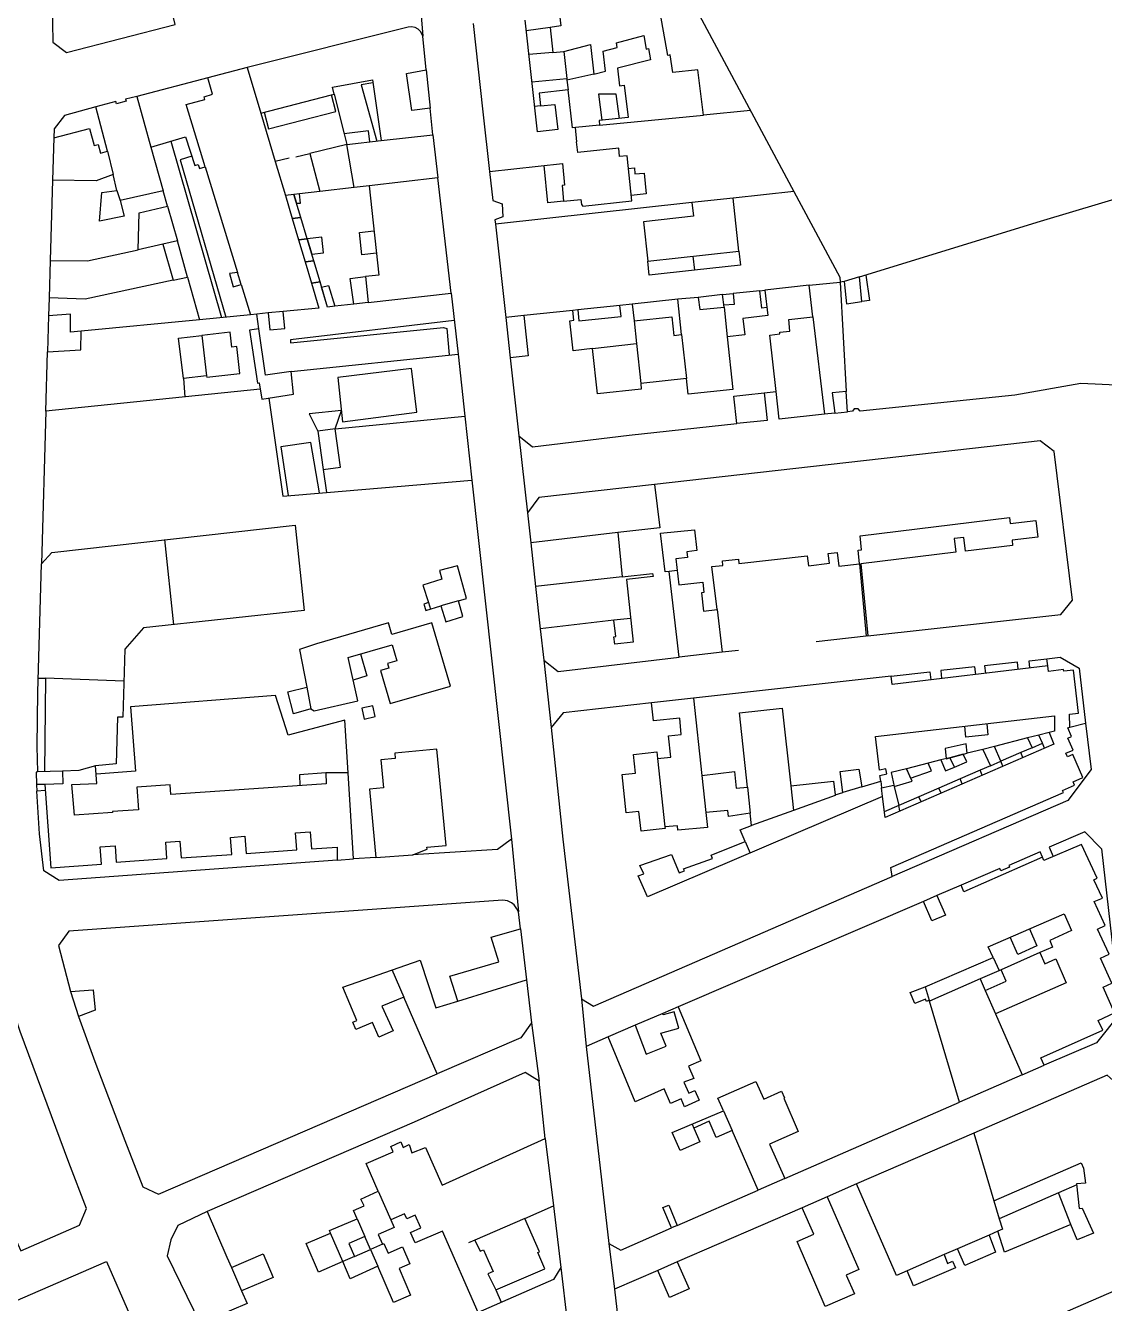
# Model space of a CAD drawing. Header units: millimetres. Extents: x 487814 to 495125, y 4392873 to 4398925.
# Drawn here: x 492386.5 to 492635.2, y 4397605 to 4397899.7 of the extents above; entities that cross this region are included whole.
import ezdxf

# ---------------------------------------------------------------- set-up
doc = ezdxf.new("R2010")
doc.units = ezdxf.units.MM
doc.layers.add('Cartografia_Base', color=8, linetype='Continuous')

msp = doc.modelspace()

# ---------------------------------------------------------------- linework, layer by layer
at = {"layer": 'Cartografia_Base'}
for p, q in [((492507.37, 4397899.27, 126.09), (492501.89, 4397898.51, 126.87)), ((492508.01, 4397893.48, 125.48), (492502.49, 4397892.99, 125.48)), ((492510.54, 4397893.71, 125.47), (492511.25, 4397887.47, 125.64)), ((492437.58, 4397890.04, 128.37), (492428.5, 4397887.68, 128.37)), ((492478.84, 4397889.5, 126.06), (492479.76, 4397880.63, 126.03)), ((492517.48, 4397888.47, 125.65), (492511.28, 4397887.13, 125.67)), ((492503.16, 4397886.72, 126.08), (492511.25, 4397887.47, 125.64)), ((492511.25, 4397887.47, 125.64), (492511.28, 4397887.13, 125.67)), ((492511.28, 4397887.13, 125.67), (492511.56, 4397884.86, 125.65)), ((492457.62, 4397883.9, 127.64), (492459.92, 4397874.74, 127.64)), ((492440.72, 4397879.5, 127.52), (492444.03, 4397868.38, 127.52)), ((492505.18, 4397881.15, 127.15), (492503.81, 4397881.01, 127.16)), ((492553.62, 4397880.09, 123.24), (492542.74, 4397879.04, 123.24)), ((492518.81, 4397876.71, 125.63), (492513.22, 4397876.17, 125.63)), ((492393, 4397873.84, 127.18), (492392.71, 4397864.06, 127.2)), ((492480.39, 4397874.52, 124.13), (492481.53, 4397864.6, 123.8)), ((492405.36, 4397870.71, 127.48), (492406.68, 4397865.32, 127.48)), ((492415.38, 4397871.66, 127.73), (492418.22, 4397861.59, 127.74)), ((492419.98, 4397873.01, 125.51), (492431.63, 4397832.37, 125.59)), ((492460.54, 4397872.28, 127.59), (492452.02, 4397870.16, 125.62)), ((492447.21, 4397869.09, 125.65), (492444.03, 4397868.38, 127.52)), ((492444.03, 4397868.38, 127.52), (492446.37, 4397860.53, 127.52)), ((492448.76, 4397869.43, 125.64), (492452.02, 4397870.16, 125.62)), ((492452.02, 4397870.16, 125.62), (492454.28, 4397861.44, 127.52)), ((492427.87, 4397867.13, 127.49), (492435.35, 4397842.73, 127.32)), ((492462.19, 4397862.34, 127.52), (492454.28, 4397861.44, 127.52)), ((492407.53, 4397861.7, 128.22), (492408.27, 4397859.37, 128.12)), ((492454.28, 4397861.44, 127.52), (492449.62, 4397860.91, 127.52)), ((492540.07, 4397858.88, 122.49), (492494.79, 4397853.92, 125.08)), ((492419.22, 4397858.02, 127.37), (492421.47, 4397850.05, 127.37)), ((492494.79, 4397853.92, 125.08), (492497.18, 4397832.37, 123.84)), ((492418.14, 4397849.31, 126.18), (492412.41, 4397848.01, 126.18)), ((492392.17, 4397845.55, 126.81), (492391.91, 4397836.91, 125.14)), ((492540.32, 4397846.5, 124.62), (492540.69, 4397843.27, 124.62)), ((492423.82, 4397841.72, 127.48), (492426.58, 4397831.88, 126.52)), ((492436.18, 4397840.03, 127.3), (492438.33, 4397833.02, 126.64)), ((492555.76, 4397838.55, 122.46), (492549.61, 4397837.94, 122.68)), ((492567.08, 4397839.8, 120.4), (492574.23, 4397840.56, 120.4)), ((492575.17, 4397840.69, 120.87), (492574.23, 4397840.56, 120.4)), ((492574.23, 4397840.56, 120.4), (492575.67, 4397815.3, 120.13)), ((492391.91, 4397836.91, 125.14), (492391.79, 4397832.8, 126.81)), ((492462.13, 4397835.46, 125.63), (492457.73, 4397834.98, 125.63)), ((492484.6, 4397837.97, 124.11), (492486.16, 4397823.96, 124.17)), ((492526.34, 4397835.47, 123.23), (492523.5, 4397835.17, 123.23)), ((492541.55, 4397837.01, 123.12), (492536.85, 4397836.59, 123.12)), ((492438.33, 4397833.02, 126.64), (492426.58, 4397831.88, 126.52)), ((492439.77, 4397833.17, 126.67), (492438.33, 4397833.02, 126.64)), ((492442.42, 4397833.43, 126.69), (492439.77, 4397833.17, 126.67)), ((492440.27, 4397829.76, 126.73), (492439.77, 4397833.17, 126.67)), ((492454.1, 4397834.57, 126.2), (492445.86, 4397833.76, 126.21)), ((492513.77, 4397834.13, 123.23), (492512.62, 4397834.01, 123.22)), ((492547.48, 4397834.75, 122.41), (492548.21, 4397827.9, 121.16)), ((492567.95, 4397832.53, 122.13), (492570.63, 4397810.08, 122.26)), ((492426.58, 4397831.88, 126.52), (492399.31, 4397829.21, 126.23)), ((492526.75, 4397831.62, 122.44), (492527.3, 4397826.35, 122.43)), ((492537.72, 4397828.45, 121.84), (492538.81, 4397818.31, 121.84)), ((492447.67, 4397819.9, 122.84), (492486.16, 4397823.96, 124.17)), ((492486.16, 4397823.96, 124.17), (492487.74, 4397809.61, 123.89)), ((492517.16, 4397825.21, 123.26), (492527.3, 4397826.35, 122.43)), ((492527.3, 4397826.35, 122.43), (492528.27, 4397817.14, 122.42)), ((492422.85, 4397818.31, 124.57), (492423.17, 4397814.06, 124.57)), ((492391.14, 4397810.75, 123.52), (492390.18, 4397775.61, 121.12)), ((492457.86, 4397806.75, 125.43), (492487.74, 4397809.61, 123.89)), ((492487.74, 4397809.61, 123.89), (492489.38, 4397794.9, 123.87)), ((492573.04, 4397810.34, 122.25), (492570.63, 4397810.08, 122.26)), ((492500.22, 4397805.1, 121.21), (492502.21, 4397787.35, 122)), ((492455.05, 4397797.34, 124.04), (492455.82, 4397792.06, 124.05)), ((492455.82, 4397792.06, 124.05), (492489.38, 4397794.9, 123.87)), ((492522.97, 4397782.78, 121.91), (492502.96, 4397780.44, 122.79)), ((492418.46, 4397781.17, 118.83), (492420.61, 4397761.5, 121.42)), ((492502.96, 4397780.44, 122.79), (492504.05, 4397770.33, 122.6)), ((492536.66, 4397774.03, 123.68), (492534.85, 4397773.82, 123.67)), ((492578.75, 4397775.59, 121.34), (492580.22, 4397758.94, 121.86)), ((492524, 4397772.6, 122.17), (492504.05, 4397770.33, 122.6)), ((492504.05, 4397770.33, 122.6), (492505.12, 4397760.63, 122.61)), ((492479.35, 4397766.65, 124.78), (492479.83, 4397765.16, 124.8)), ((492486.27, 4397767.04, 124.5), (492482.19, 4397765.91, 125.06)), ((492525.95, 4397763, 123.72), (492522.09, 4397762.56, 123.72)), ((492580.22, 4397758.94, 121.86), (492568.7, 4397757.63, 121.84)), ((492580.66, 4397758.99, 121.87), (492580.22, 4397758.94, 121.86)), ((492505.91, 4397753.36, 119.98), (492507.6, 4397737.83, 119.25)), ((492550.82, 4397755.61, 119.21), (492547.05, 4397755.18, 119.22)), ((492622.12, 4397752.09, 121.32), (492621.93, 4397753.69, 121.32)), ((492389.37, 4397749.22, 120.69), (492391.08, 4397749.19, 120.49)), ((492391.08, 4397749.19, 120.49), (492390.8, 4397727.65, 120.51)), ((492409.09, 4397748.56, 118.91), (492391.08, 4397749.19, 120.49)), ((492540.43, 4397744.6, 121.54), (492530.78, 4397743.53, 121.54)), ((492627.2, 4397737.9, 121.57), (492630.85, 4397738.82, 121.56)), ((492617.47, 4397735.43, 121.78), (492609.85, 4397733.49, 121.78)), ((492622.46, 4397736.7, 121.91), (492620.03, 4397736.08, 121.97)), ((492607.12, 4397732.8, 122.11), (492603.5, 4397731.89, 122.11)), ((492618.53, 4397733.18, 122.5), (492615.9, 4397732.05, 122.5)), ((492621.4, 4397733.08, 122.5), (492620.89, 4397734.21, 122.5)), ((492532.16, 4397730.7, 120.36), (492533.85, 4397714.93, 120.32)), ((492597.5, 4397730.36, 122.11), (492594.55, 4397729.61, 122.09)), ((492615.9, 4397732.05, 122.5), (492611.3, 4397730.06, 122.5)), ((492611.78, 4397728.91, 122.5), (492611.3, 4397730.06, 122.5)), ((492616.39, 4397730.91, 122.5), (492615.9, 4397732.05, 122.5)), ((492542.37, 4397726.81, 119.9), (492543.31, 4397718.21, 119.92)), ((492606.51, 4397727.98, 122.5), (492601.89, 4397725.98, 122.5)), ((492608.95, 4397729.04, 122.5), (492606.51, 4397727.98, 122.5)), ((492607, 4397726.83, 122.5), (492606.51, 4397727.98, 122.5)), ((492390.9, 4397724.73, 122.13), (492389.02, 4397724.67, 122.13)), ((492389.02, 4397724.67, 122.13), (492389.07, 4397723.19, 122.17)), ((492390.99, 4397723.35, 122.22), (492389.07, 4397723.19, 122.17)), ((492552.89, 4397724.1, 120.6), (492553.53, 4397718.09, 120.6)), ((492562.9, 4397724.36, 120.73), (492563.52, 4397718.71, 121.18)), ((492579.26, 4397724.16, 122.21), (492574.88, 4397722.86, 122.21)), ((492583.6, 4397725.45, 123.91), (492583.78, 4397723.91, 123.97)), ((492586.72, 4397724.26, 122.68), (492587.75, 4397719.85, 123.54)), ((492597.03, 4397723.87, 122.5), (492592.41, 4397721.87, 122.5)), ((492601.89, 4397725.98, 122.5), (492597.03, 4397723.87, 122.5)), ((492597.53, 4397722.73, 122.5), (492597.03, 4397723.87, 122.5)), ((492602.42, 4397724.85, 122.5), (492601.89, 4397725.98, 122.5)), ((492592.41, 4397721.87, 122.5), (492587.75, 4397719.85, 123.54)), ((492592.92, 4397720.72, 122.5), (492592.41, 4397721.87, 122.5)), ((492563.52, 4397718.71, 121.18), (492553.84, 4397715.22, 121)), ((492587.75, 4397719.85, 123.54), (492584.44, 4397718.42, 123.54)), ((492588.03, 4397718.6, 123.54), (492587.75, 4397719.85, 123.54)), ((492498.51, 4397712.1, 120.97), (492500.09, 4397695.35, 117.45)), ((492552.39, 4397711.54, 121.11), (492553.55, 4397708.89, 121.13)), ((492467.23, 4397707.9, 121.66), (492462.09, 4397707.57, 122.31)), ((492596.56, 4397699.08, 118.39), (492593.48, 4397697.75, 118.46)), ((492500.53, 4397691.44, 119.77), (492501.94, 4397679.66, 118.31)), ((492620.29, 4397685.93, 121.84), (492611.35, 4397681.99, 121.84)), ((492609.53, 4397684.81, 121.86), (492610.91, 4397681.8, 121.86)), ((492470.92, 4397682.02, 118.38), (492473.69, 4397675.67, 118.38)), ((492486.11, 4397674.74, 118.31), (492501.94, 4397679.66, 118.31)), ((492606.52, 4397679.86, 120.74), (492594.88, 4397674.73, 120.72)), ((492396.79, 4397676.97, 123.91), (492398.64, 4397671.23, 123.91)), ((492593.88, 4397678.07, 120.22), (492594.81, 4397674.97, 120.27)), ((492607.69, 4397677.2, 121.12), (492610.06, 4397671.8, 121.12)), ((492514.6, 4397675.32, 117.75), (492515.69, 4397664.33, 117.37)), ((492536.89, 4397673.43, 119.37), (492533.37, 4397671.92, 119.37)), ((492503.13, 4397669.78, 119.18), (492504.9, 4397656.32, 117.01)), ((492527.02, 4397669.19, 119.54), (492520.75, 4397666.5, 119.54)), ((492633.32, 4397665.16, 118.65), (492621.27, 4397659.95, 118.65)), ((492616.2, 4397657.73, 120.14), (492601.77, 4397651.43, 120.14)), ((492547.35, 4397649.43, 119.93), (492549.39, 4397644.91, 119.84)), ((492540.11, 4397646.37, 120.76), (492540.52, 4397645.44, 120.76)), ((492605.05, 4397644.32, 118.51), (492578.04, 4397632.6, 117.99)), ((492506.28, 4397643.09, 119.49), (492508.16, 4397627.55, 118.56)), ((492561.53, 4397633.86, 117.81), (492555.36, 4397631.17, 117.89)), ((492628.8, 4397632.37, 118.54), (492624.57, 4397630.52, 118.57)), ((492467.76, 4397630.96, 117.65), (492470.65, 4397624.31, 117.37)), ((492571.25, 4397629.65, 118.85), (492565.49, 4397627.13, 118.88)), ((492624.57, 4397630.52, 118.57), (492610.93, 4397624.59, 120.45)), ((492627.47, 4397623.28, 120.3), (492624.57, 4397630.52, 118.57)), ((492501.56, 4397624.67, 118.46), (492508.16, 4397627.55, 118.56)), ((492609.72, 4397628.67, 120.45), (492610.93, 4397624.59, 120.45)), ((492462.93, 4397624.57, 117.96), (492464.68, 4397620.52, 117.96)), ((492536.69, 4397623.01, 123.68), (492535.39, 4397622.45, 123.69)), ((492608.58, 4397620.8, 119.23), (492601.33, 4397617.65, 119.24)), ((492490.04, 4397619.65, 118.44), (492488.55, 4397619, 118.44)), ((492520.92, 4397618.88, 116.16), (492522.23, 4397608.33, 116.01)), ((492536.71, 4397614.62, 117.93), (492532.24, 4397612.68, 118.51)), ((492598.23, 4397616.3, 119.3), (492589.68, 4397612.59, 119.08)), ((492433.93, 4397613.31, 117.46), (492436.25, 4397607.95, 117.31)), ((492509.88, 4397613.37, 117.73), (492511.36, 4397600.85, 115.91)), ((492494.85, 4397608.22, 116.21), (492496.11, 4397605.32, 116.19))]:
    msp.add_line(p, q, dxfattribs=at)
for points in [[(492435.03, 4398306.68, 132.67), (492452.3, 4398145.72, 128.28), (492456.62, 4398106.68, 127.11), (492464.26, 4398042.54, 125.2), (492466.78, 4398014.42, 124.27), (492472.06, 4397970.28, 124.09), (492478.02, 4397897.24, 124.53)], [(492392.37, 4397918.23, 126.14), (492392.72, 4397895.85, 125.9), (492395.87, 4397893.52, 125.72), (492420.98, 4397899.97, 125.19), (492417.33, 4397914.82, 125.01), (492405.24, 4397911.74, 125.5), (492405.56, 4397910.51, 125.51), (492400.07, 4397909.08, 125.74), (492398.01, 4397917.53, 125.79), (492404.44, 4397919, 125.46), (492405.57, 4397914.77, 125.45), (492407.67, 4397915.34, 125.36), (492407.16, 4397917.36, 125.35), (492416.1, 4397919.87, 124.98), (492414.99, 4397924.4, 124.96), (492409.72, 4397922.98, 125.18), (492409.41, 4397938.74, 125.27), (492394.47, 4397938.36, 125.97), (492394.89, 4397921.69, 125.96), (492392.32, 4397921.62, 126.14), (492392.37, 4397918.23, 126.14)], [(492525.41, 4397878.48, 122.82), (492518.72, 4397877.84, 122.95), (492518.81, 4397876.71, 122.96), (492542.74, 4397879.04, 122.43), (492541.48, 4397889.47, 122.47), (492535.66, 4397888.84, 122.63), (492535.04, 4397892.92, 122.67), (492534.56, 4397892.78, 122.68), (492530.77, 4397914, 123.68)], [(492530.91, 4397913.21, 124.54), (492535.48, 4397914.04, 124.52), (492563.59, 4397861.45, 123.41), (492549.57, 4397859.92, 123.7)], [(492508.89, 4397908.28, 124.14), (492509.87, 4397899.61, 123.37), (492507.37, 4397899.27, 123.56), (492508.01, 4397893.48, 123.67), (492510.54, 4397893.71, 123.48), (492516.69, 4397895.35, 123.95), (492517.48, 4397888.47, 123.27), (492520.19, 4397889.15, 123.24), (492519.65, 4397893.77, 124.27), (492522.86, 4397894.67, 124.17), (492522.73, 4397895.74, 124.42), (492528.99, 4397897.42, 124.11), (492529.57, 4397894.25, 123.35), (492530.07, 4397894.37, 123.32), (492530.51, 4397891.76, 122.79), (492522.94, 4397889.84, 123.1), (492523.4, 4397885.83, 122.81), (492524.44, 4397885.96, 122.8), (492525.41, 4397878.48, 122.82)], [(492489.65, 4397900.16, 124.14), (492491.92, 4397879.78, 123.69)], [(492491.92, 4397879.78, 123.69), (492493.45, 4397866.03, 123.3), (492510.24, 4397867.88, 123.2), (492510.73, 4397862.91, 122.97), (492510.14, 4397862.85, 123), (492510.5, 4397859.19, 122.79), (492514.5, 4397859.58, 122.49), (492514.61, 4397858.42, 122.44), (492514.95, 4397858.09, 122.42), (492526.2, 4397859.26, 121.83), (492525.13, 4397869.65, 122.7), (492523.42, 4397869.47, 122.73), (492523.22, 4397871.44, 122.83), (492513.81, 4397870.43, 123.11), (492513.45, 4397872.9, 123.12), (492513.59, 4397872.92, 123.12), (492513.22, 4397876.17, 123.08), (492512.54, 4397876.09, 123.1), (492511.56, 4397884.86, 123.33), (492504.88, 4397884.1, 123.79), (492505.18, 4397881.15, 123.68), (492508.52, 4397881.49, 123.45), (492509.18, 4397875.7, 123.24), (492504.47, 4397875.16, 123.57), (492501.63, 4397900.97, 123.84)], [(492456.99, 4397883.73, 124.94), (492457.62, 4397883.9, 124.94), (492457.23, 4397885.46, 124.98), (492466.42, 4397887.18, 125.05), (492468.48, 4397873.18, 124.39), (492480.39, 4397874.52, 124.13), (492479.76, 4397880.63, 124.3), (492475.5, 4397880.09, 124.75), (492474.26, 4397888.64, 125.06), (492478.84, 4397889.5, 125.04), (492478.02, 4397897.24, 125.12), (492477.56, 4397898.25, 125.12), (492476.98, 4397898.85, 125.12), (492476.25, 4397899.25, 125.12), (492475.43, 4397899.42, 125.12), (492474.66, 4397899.35, 125.12), (492437.58, 4397890.04, 125.12), (492440.72, 4397879.5, 125), (492456.99, 4397883.73, 124.94)], [(492426.59, 4397866.74, 125.59), (492427.87, 4397867.13, 125.62), (492423.47, 4397881.49, 125.24), (492427.81, 4397882.67, 125.26), (492427.63, 4397883.24, 125.24), (492429.57, 4397883.84, 125.24), (492428.5, 4397887.68, 125.12), (492412.09, 4397883.33, 125.25), (492415.38, 4397871.66, 125.97), (492423.36, 4397874.01, 125.4), (492425.48, 4397867.41, 125.57), (492426.29, 4397867.67, 125.59), (492426.59, 4397866.74, 125.59)], [(492466.52, 4397886.5, 127.35), (492463.83, 4397886.01, 127.35), (492467.41, 4397873.06, 127.35)], [(492412.09, 4397883.33, 127.49), (492409.53, 4397882.75, 127.5), (492409.66, 4397882.26, 127.5), (492407.4, 4397881.68, 127.53), (492407.28, 4397882.16, 127.54), (492402.63, 4397880.96, 127.57)], [(492441.48, 4397879.7, 127.52), (492442.48, 4397875.91, 127.52), (492457.98, 4397879.85, 127.52), (492456.99, 4397883.73, 124.94)], [(492523.42, 4397878.28, 125.43), (492522.6, 4397883.87, 125.43), (492518.55, 4397883.86, 125.43), (492519.31, 4397877.89, 125.43)], [(492393, 4397873.84, 126.63), (492401.22, 4397875.94, 125.89), (492402.26, 4397872.02, 126.53), (492403.22, 4397872.28, 126.44), (492403.75, 4397870.28, 126.77), (492405.36, 4397870.71, 126.62), (492402.63, 4397880.96, 125.37), (492395.48, 4397878.95, 125.62), (492393.06, 4397875.87, 126.26), (492393, 4397873.84, 126.63)], [(492465.85, 4397872.88, 127.35), (492465.49, 4397875.46, 127.35), (492459.92, 4397874.74, 127.35), (492460.54, 4397872.28, 127.35)], [(492465.68, 4397862.75, 123.72), (492462.19, 4397862.34, 123.73), (492460.54, 4397872.28, 124.51), (492468.48, 4397873.18, 124.39)], [(492424.78, 4397869.56, 125.48), (492422.08, 4397868.76, 125.51), (492432.6, 4397832.46, 125.51)], [(492418.22, 4397861.59, 126.02), (492408.27, 4397859.37, 127.04), (492409.23, 4397855.75, 127.06), (492403.54, 4397854.58, 127.54), (492404.05, 4397861.18, 127.39), (492407.53, 4397861.7, 127.04), (492406.68, 4397865.32, 127.02), (492402.78, 4397863.87, 127.44), (492392.71, 4397864.06, 128.4), (492392.17, 4397845.55, 126.27), (492400.75, 4397845.46, 126.44), (492412.41, 4397848.01, 126.98), (492412.64, 4397856.53, 126.7), (492419.22, 4397858.02, 126.03), (492418.22, 4397861.59, 126.02)], [(492493.45, 4397866.03, 124.8), (492494.18, 4397859.36, 124.8), (492496.34, 4397858.61, 123.99), (492496.49, 4397855.62, 123.77), (492494.68, 4397854.88, 125.09), (492494.79, 4397853.92, 125.08)], [(492510.5, 4397859.19, 127.36), (492506.9, 4397858.84, 127.36), (492506.05, 4397867.43, 127.36)], [(492525.42, 4397866.75, 126.35), (492526.81, 4397866.9, 126.35), (492526.95, 4397865.48, 126.35), (492529.07, 4397865.68, 126.35), (492529.55, 4397860.91, 126.35), (492526.06, 4397860.55, 126.35)], [(492578.74, 4397841.73, 121.23), (492620.45, 4397854.61, 122.28), (492656.16, 4397865.27, 124.18)], [(492464.81, 4397841.81, 126.25), (492465.48, 4397835.84, 123.6), (492484.6, 4397837.97, 122.91), (492481.53, 4397864.6, 123.8), (492465.68, 4397862.75, 123.72), (492467.88, 4397842.17, 123.41), (492464.81, 4397841.81, 126.25)], [(492447.94, 4397855.22, 125.44), (492449.92, 4397855.46, 125.44), (492448.33, 4397860.76, 125.78), (492446.37, 4397860.53, 125.44), (492447.94, 4397855.22, 125.44)], [(492448.95, 4397858.71, 125.78), (492449.86, 4397858.74, 125.78), (492449.62, 4397860.91, 125.78), (492448.33, 4397860.76, 125.78), (492448.95, 4397858.71, 125.78)], [(492529.9, 4397845.35, 124.62), (492550.91, 4397847.67, 120.42), (492549.57, 4397859.92, 122.26), (492540.07, 4397858.88, 122.46), (492540.42, 4397855.72, 122.06), (492528.9, 4397854.45, 121.69), (492529.9, 4397845.35, 124.62)], [(492563.59, 4397861.45, 121.79), (492574.17, 4397841.67, 121.79), (492574.23, 4397840.56, 120.4)], [(492449.41, 4397850.31, 125.44), (492451.38, 4397850.55, 126.61), (492449.92, 4397855.46, 125.44), (492447.94, 4397855.22, 125.44), (492449.41, 4397850.31, 125.44)], [(492420.48, 4397841, 126.34), (492423.82, 4397841.72, 126.07), (492421.47, 4397850.05, 126.05), (492418.14, 4397849.31, 126.39), (492420.48, 4397841, 126.34)], [(492450.92, 4397845.24, 125.44), (492452.89, 4397845.48, 125.44), (492451.38, 4397850.55, 126.61), (492449.41, 4397850.31, 125.44), (492450.92, 4397845.24, 125.44)], [(492452.43, 4397847.02, 126.61), (492455.19, 4397847.33, 126.61), (492454.75, 4397850.94, 126.61), (492451.38, 4397850.55, 126.61), (492452.43, 4397847.02, 126.61)], [(492467.34, 4397847.2, 126.32), (492464.01, 4397846.81, 126.32), (492463.47, 4397851.98, 126.32), (492466.79, 4397852.37, 126.32)], [(492550.91, 4397847.67, 123.14), (492551.27, 4397844.44, 123.14), (492540.69, 4397843.27, 124.62)], [(492452.38, 4397840.33, 125.44), (492454.35, 4397840.57, 125.44), (492452.89, 4397845.48, 125.44), (492450.92, 4397845.24, 125.44), (492452.38, 4397840.33, 125.44)], [(492540.69, 4397843.27, 124.62), (492530.26, 4397842.12, 124.62), (492529.9, 4397845.35, 124.62)], [(492436.18, 4397840.03, 127.3), (492435.35, 4397842.73, 127.32), (492433.48, 4397842.49, 126.25), (492434.33, 4397839.46, 126.22), (492436.18, 4397840.03, 127.3)], [(492465.48, 4397835.84, 126.25), (492462.13, 4397835.46, 126.25), (492461.27, 4397841.39, 126.25), (492464.81, 4397841.81, 126.25)], [(492578.74, 4397841.73, 120.28), (492575.17, 4397840.69, 120.15), (492575.73, 4397835.51, 119.96), (492579.28, 4397836.1, 120.32), (492578.74, 4397841.73, 120.28)], [(492580.14, 4397842.16, 120.37), (492581.02, 4397836.34, 120.45), (492579.28, 4397836.1, 120.32)], [(492420.48, 4397841, 127.59), (492400.23, 4397836.64, 125.54), (492391.91, 4397836.91, 125.14)], [(492456.07, 4397834.79, 126.02), (492454.35, 4397840.57, 125.44), (492452.38, 4397840.33, 125.44), (492454.1, 4397834.57, 125.44)], [(492456.07, 4397834.79, 126.02), (492454.71, 4397839.35, 126.02), (492456.31, 4397839.78, 126.02), (492457.73, 4397834.98, 126.02), (492456.07, 4397834.79, 126.02)], [(492538.81, 4397818.31, 120.21), (492528.27, 4397817.14, 120.43), (492528.41, 4397815.88, 120.46), (492518.34, 4397814.75, 120.15), (492517.16, 4397825.21, 120.4), (492512.73, 4397824.71, 120.72), (492511.96, 4397831.65, 121.27), (492512.86, 4397831.75, 121.24), (492512.62, 4397834.01, 121.26), (492501.33, 4397832.81, 121.72), (492502.34, 4397823.54, 121.47), (492498.22, 4397823.07, 121.93), (492500.22, 4397805.1, 121.29), (492503.37, 4397802.59, 121.14), (492525.63, 4397805.25, 120.8), (492550.41, 4397807.91, 120.69), (492549.72, 4397814.27, 120.61), (492559.5, 4397815.34, 120.62), (492558.05, 4397828.33, 120.42), (492560.36, 4397828.59, 120.33), (492560.32, 4397829.03, 120.33), (492562.69, 4397829.25, 120.24), (492562.43, 4397831.96, 120.21), (492567.95, 4397832.53, 120.22), (492567.08, 4397839.8, 120.1), (492556.89, 4397838.66, 120.33), (492557.55, 4397832.81, 120.34), (492551.84, 4397832.17, 120.54), (492552.28, 4397828.36, 120.6), (492548.21, 4397827.9, 120.23), (492549.55, 4397815.8, 120.52), (492539.21, 4397814.67, 120.43), (492538.81, 4397818.31, 120.21)], [(492557.33, 4397834.67, 121.85), (492556.19, 4397834.55, 121.85), (492555.76, 4397838.55, 121.85), (492556.89, 4397838.66, 121.85)], [(492536.85, 4397836.59, 120.64), (492526.34, 4397835.47, 120.89), (492526.75, 4397831.62, 121.03), (492535.48, 4397832.57, 120.56), (492535.94, 4397828.26, 120.31), (492537.72, 4397828.45, 120.2), (492536.85, 4397836.59, 120.64)], [(492541.91, 4397834.21, 120.2), (492547.48, 4397834.75, 120.25), (492547.16, 4397837.68, 120.44), (492541.55, 4397837.01, 120.38), (492541.91, 4397834.21, 120.2)], [(492547.16, 4397837.68, 122.36), (492549.61, 4397837.94, 122.36), (492549.85, 4397835.39, 122.36), (492547.42, 4397835.2, 122.36)], [(492391.55, 4397824.47, 124.17), (492399.21, 4397824.93, 124.24), (492399.31, 4397829.21, 124.55), (492396.82, 4397828.97, 124.47), (492396.79, 4397833.16, 124.94), (492391.79, 4397832.8, 124.8), (492391.55, 4397824.47, 124.17)], [(492442.79, 4397829.53, 124.57), (492446.23, 4397829.86, 124.26), (492445.86, 4397833.76, 124.34), (492442.42, 4397833.43, 124.64), (492442.79, 4397829.53, 124.57)], [(492501.33, 4397832.81, 123.98), (492497.18, 4397832.37, 123.98), (492498.22, 4397823.07, 124.25)], [(492514.04, 4397831.6, 121.19), (492523.77, 4397832.64, 120.89), (492523.5, 4397835.17, 120.86), (492513.77, 4397834.13, 121.22), (492514.04, 4397831.6, 121.19)], [(492440.92, 4397813.55, 124.17), (492448.26, 4397814.69, 123.6), (492447.67, 4397819.9, 123.8), (492441.8, 4397819.05, 124.22), (492440.27, 4397829.76, 124.79), (492438.08, 4397829.48, 124.63), (492439.92, 4397817.23, 124.31), (492440.35, 4397817.29, 124.28), (492440.92, 4397813.55, 124.17)], [(492485.29, 4397831.72, 122.71), (492447.53, 4397827.24, 124.12), (492447.58, 4397826.56, 124.12), (492482.79, 4397830.08, 123.11), (492483.62, 4397829.82, 123.09), (492484.14, 4397823.75, 123.09)], [(492428.18, 4397818.94, 124.3), (492422.85, 4397818.31, 128.18), (492421.75, 4397827.62, 128.18), (492427.12, 4397828.24, 128.18)], [(492428.18, 4397818.94, 124.3), (492428.22, 4397818.6, 124.29), (492435.84, 4397819.48, 124.46), (492435.15, 4397825.68, 124.67), (492434.01, 4397825.55, 124.67), (492433.62, 4397828.98, 124.8), (492427.12, 4397828.24, 125.12), (492428.18, 4397818.94, 124.3)], [(492440.55, 4397815.87, 125.13), (492391.14, 4397810.75, 126.38), (492391.55, 4397824.47, 126.38)], [(492459.57, 4397808.32, 123.22), (492476.66, 4397810.59, 122.51), (492475.43, 4397820.66, 122.71), (492458.45, 4397818.55, 123.3), (492459.57, 4397808.32, 123.22)], [(492556.77, 4397815.04, 121.46), (492557.46, 4397808.66, 121.58), (492550.41, 4397807.91, 121.97)], [(492570.63, 4397810.08, 122.26), (492560.23, 4397808.96, 121.98), (492559.5, 4397815.34, 121.99)], [(492573.04, 4397810.34, 120.32), (492575.94, 4397810.65, 120.16), (492575.67, 4397815.3, 119.86), (492572.44, 4397815.02, 120.01), (492573.04, 4397810.34, 120.32)], [(492653.18, 4397815.24, 123.62), (492639.54, 4397816.74, 122.64), (492629.74, 4397817.2, 122.14), (492614.5, 4397814.51, 121.79), (492578.88, 4397810.78, 120.89), (492578.38, 4397811.31, 120.95), (492577.51, 4397811.35, 120.95), (492577.08, 4397810.79, 120.86), (492575.94, 4397810.65, 120.86)], [(492442.54, 4397813.78, 124.76), (492445.77, 4397791.22, 124.64), (492455.82, 4397792.06, 124.05)], [(492457.86, 4397806.75, 126.58), (492459.29, 4397810.93, 126.58), (492451.83, 4397810.14, 126.58), (492453.81, 4397806.18, 126.58)], [(492455.05, 4397797.34, 123.41), (492459.1, 4397797.91, 123.28), (492457.86, 4397806.75, 123.27), (492453.81, 4397806.18, 123.41), (492455.05, 4397797.34, 123.41)], [(492454.21, 4397791.93, 123.46), (492452.24, 4397803.59, 123.46), (492445.35, 4397802.55, 123.53), (492446.99, 4397791.32, 123.44)], [(492578.75, 4397775.59, 119.1), (492578.39, 4397778.75, 119.26), (492579.16, 4397778.84, 119.29), (492578.85, 4397782.07, 119.46), (492613.26, 4397786.26, 120.37), (492613.42, 4397784.91, 120.34), (492619.36, 4397785.61, 120.4), (492619.82, 4397781.72, 120.32), (492613.88, 4397781.02, 120.26), (492614.02, 4397779.82, 120.23), (492603.14, 4397778.51, 120.06), (492602.76, 4397781.69, 120.18), (492600.57, 4397781.42, 120.13), (492600.95, 4397778.25, 119.97), (492579.04, 4397775.61, 119.11), (492580.66, 4397758.99, 117.18), (492625.15, 4397763.87, 119.96), (492627.81, 4397767.24, 119.98), (492623.58, 4397801.46, 120.83), (492620.4, 4397803.94, 120.82), (492531.44, 4397793.85, 120.62), (492532.66, 4397783.92, 119.67), (492522.97, 4397782.78, 120.39), (492524, 4397772.6, 120.3), (492531.03, 4397773.39, 119.93), (492531.12, 4397772.63, 119.95), (492524.97, 4397771.96, 120.25), (492526.55, 4397757.52, 119.76), (492522.29, 4397757.06, 119.83), (492522.11, 4397758.79, 119.91), (492522.51, 4397758.84, 119.9), (492522.09, 4397762.56, 120.08), (492505.12, 4397760.63, 120.21), (492505.91, 4397753.36, 119.94), (492509.27, 4397750.77, 119.81), (492537.15, 4397754.05, 119.38), (492534.85, 4397773.82, 119.56), (492533.92, 4397773.72, 119.64), (492532.83, 4397782.63, 119.64), (492540.67, 4397783.46, 118.95), (492541.2, 4397778.63, 118.86), (492538.95, 4397778.34, 119.05), (492539.09, 4397777.07, 119.03), (492536.35, 4397776.76, 119.29), (492537.03, 4397770.77, 119.48), (492542.57, 4397771.39, 118.95), (492542.84, 4397768.96, 119.03), (492542.27, 4397768.89, 119.08), (492542.77, 4397764.66, 119.21), (492545.88, 4397765.03, 118.91), (492544.7, 4397774.94, 118.6), (492547.23, 4397775.22, 118.36), (492547.11, 4397776.26, 118.32), (492550.82, 4397776.67, 117.99), (492550.93, 4397775.64, 118), (492566.68, 4397777.43, 116.93), (492566.94, 4397775.16, 120.19), (492571.78, 4397775.71, 119.49), (492571.53, 4397777.97, 119.69), (492573.59, 4397778.21, 119.4), (492573.95, 4397775.05, 119.12), (492578.75, 4397775.59, 119.1)], [(492489.38, 4397794.9, 123.87), (492498.51, 4397712.1, 120.97), (492495.23, 4397709.72, 120.97), (492475.77, 4397708.46, 121.66)], [(492531.44, 4397793.85, 122.51), (492504.82, 4397790.86, 121.99), (492502.21, 4397787.35, 122), (492502.96, 4397780.44, 122.79)], [(492394.96, 4397727.78, 119.87), (492389.31, 4397727.61, 120.22), (492389.12, 4397733.46, 120.29), (492389.31, 4397745.98, 120.53), (492390.18, 4397775.61, 121.04), (492392.55, 4397778.23, 121.22), (492448.61, 4397784.48, 122.95), (492450.73, 4397764.79, 121.31), (492413.66, 4397760.79, 120.01), (492409.37, 4397755.9, 119.86), (492408.93, 4397740.23, 119.39), (492407.67, 4397740.25, 119.43), (492407.32, 4397729.45, 119.06), (492402.62, 4397729.02, 119.39)], [(492483.37, 4397762.2, 121.18), (492487.27, 4397763.44, 121.12), (492486.27, 4397767.04, 121.29), (492488.15, 4397767.56, 121.25), (492486.04, 4397775.16, 121.61), (492481.88, 4397774.08, 121.69), (492482.43, 4397772.02, 121.59), (492478.09, 4397770.64, 121.66), (492479.35, 4397766.65, 121.46), (492478.25, 4397766.3, 121.48), (492478.72, 4397764.81, 121.41), (492482.19, 4397765.91, 121.36), (492483.37, 4397762.2, 121.18)], [(492545.88, 4397765.03, 121.92), (492547.05, 4397755.18, 121.87), (492537.15, 4397754.05, 121.87)], [(492451.29, 4397747.13, 123.12), (492452.27, 4397742.17, 119.04), (492453.03, 4397741.72, 119.05), (492463.05, 4397744.03, 120.19), (492460.84, 4397753.97, 121.08), (492470.98, 4397756.94, 121.32), (492472.07, 4397753.23, 121.14), (492469.89, 4397752.59, 121.18), (492470.19, 4397751.56, 121.13), (492468.31, 4397751.01, 121.18), (492470.55, 4397743.35, 120.93), (492484.41, 4397747.41, 120.57), (492480.14, 4397761.98, 121.26), (492470.89, 4397759.27, 121.41), (492470.1, 4397761.97, 121.54), (492453.57, 4397757.13, 120.8), (492449.6, 4397755.81, 120.39), (492451.29, 4397747.13, 123.12)], [(492463.67, 4397754.8, 121.48), (492465.16, 4397749.75, 121.07), (492461.99, 4397748.79, 120.62)], [(492615.3, 4397751.27, 121.58), (492615.11, 4397752.94, 121.58), (492607.56, 4397752.1, 120.96), (492607.74, 4397750.36, 120.96)], [(492617.98, 4397751.59, 121.15), (492617.81, 4397753.24, 121.11), (492621.93, 4397753.69, 121.32)], [(492621.93, 4397753.69, 121.32), (492624.99, 4397754.03, 121.11), (492629.36, 4397751.53, 121.01), (492630.85, 4397738.82, 121.56)], [(492536.83, 4397714.15, 118.25), (492536.75, 4397715.17, 118.17), (492533.85, 4397714.93, 118.26), (492533.89, 4397714.57, 118.28), (492528.36, 4397713.98, 117.97), (492527.88, 4397718.5, 117.77), (492524.96, 4397718.2, 117.95), (492524.01, 4397727, 118.23), (492527.06, 4397727.32, 118.19), (492526.58, 4397731.65, 118.6), (492531.99, 4397732.25, 118.64), (492532.16, 4397730.7, 118.49), (492535.22, 4397731.03, 118.51), (492534.69, 4397735.95, 118.97), (492537.64, 4397736.27, 118.99), (492537.27, 4397739.97, 119.34), (492531.21, 4397739.36, 119.31), (492530.78, 4397743.53, 119.62), (492510.37, 4397741.25, 119.6), (492507.6, 4397737.83, 119.54), (492510.33, 4397712.07, 118.76), (492514.6, 4397675.32, 117.81), (492517.4, 4397673.6, 117.75), (492586.22, 4397703.47, 118.81), (492585.97, 4397705.56, 118.99), (492625.72, 4397722.87, 119.38), (492625.51, 4397723.32, 119.39), (492628.29, 4397724.56, 119.4), (492627.97, 4397725.29, 119.4), (492630.22, 4397726.29, 119.45), (492627.9, 4397731.63, 119.5), (492626.64, 4397731.08, 119.47), (492626.29, 4397731.9, 119.48), (492627.98, 4397732.63, 119.51), (492626.77, 4397735.41, 119.54), (492627.57, 4397735.76, 119.56), (492626.73, 4397737.78, 119.58), (492627.2, 4397737.9, 119.58), (492627.12, 4397740.9, 119.63), (492629.22, 4397741.14, 119.66), (492628.02, 4397751.07, 119.79), (492625.82, 4397750.8, 119.76), (492625.77, 4397751.19, 119.76), (492622.28, 4397750.76, 119.83), (492622.12, 4397752.09, 119.85), (492586.21, 4397747.77, 119.58), (492585.98, 4397749.68, 119.7), (492540.43, 4397744.6, 119.64), (492542.37, 4397726.81, 118.49), (492549.9, 4397727.71, 118.89), (492550.32, 4397723.86, 118.8), (492552.89, 4397724.1, 118.93), (492551.04, 4397741.23, 119.36), (492560.89, 4397742.29, 119.37), (492562.9, 4397724.36, 119.3), (492572.75, 4397725.46, 119.67), (492573.08, 4397722.32, 119.67), (492574.88, 4397722.86, 119.74), (492574.27, 4397727.67, 119.74), (492578.53, 4397728.22, 119.9), (492579.26, 4397724.16, 119.91), (492583.6, 4397725.45, 120.07), (492583.44, 4397726.79, 120.07), (492585.01, 4397727.19, 120.11), (492584.78, 4397728.35, 120.07), (492583.3, 4397727.99, 120.06), (492582.37, 4397735.8, 119.79), (492623.64, 4397740.5, 119.66), (492623.68, 4397737.01, 119.62), (492622.46, 4397736.7, 119.65), (492623.55, 4397734.01, 119.58), (492584.6, 4397717.11, 119.94), (492584.02, 4397721.95, 119.94), (492529.88, 4397698.77, 118.79), (492527.73, 4397703.63, 118.33), (492528.98, 4397704.08, 118.46), (492528.04, 4397706, 118.27), (492535.37, 4397708.57, 118.72), (492537.15, 4397704.32, 119.01), (492538.37, 4397704.78, 118.95), (492538.17, 4397705.26, 118.92), (492544.82, 4397707.67, 118.57), (492544.49, 4397708.44, 118.52), (492552.39, 4397711.54, 118.09), (492551.19, 4397714.27, 117.9), (492553.84, 4397715.22, 117.95), (492553.53, 4397718.09, 118.37), (492548.49, 4397717.32, 117.97), (492548.34, 4397718.73, 118.18), (492543.31, 4397718.21, 117.82), (492543.69, 4397714.76, 118.04), (492536.83, 4397714.15, 118.25)], [(492585.98, 4397749.68, 120.42), (492594.94, 4397750.68, 121), (492595.15, 4397748.84, 121)], [(492605.51, 4397750.09, 121.04), (492605.3, 4397751.84, 121.04), (492597.45, 4397750.97, 120.96), (492597.64, 4397749.14, 120.96)], [(492452.27, 4397742.17, 123.12), (492448.27, 4397741.01, 123.12), (492446.9, 4397746.09, 123.12), (492451.29, 4397747.13, 123.12)], [(492460.85, 4397727.43, 120.39), (492460.09, 4397739.55, 120.39), (492447.03, 4397736.08, 120.3), (492444.1, 4397745.21, 120.47), (492410.63, 4397742.63, 120.28), (492411.82, 4397727.8, 120.28), (492402.83, 4397727.09, 121.71)], [(492464.56, 4397739.76, 119.87), (492467.08, 4397740.35, 120.22), (492466.49, 4397742.86, 120.44), (492463.97, 4397742.27, 120.09), (492464.56, 4397739.76, 119.87)], [(492630.85, 4397738.82, 121.56), (492632.11, 4397728.17, 121.01), (492626.72, 4397721.04, 121.01), (492586.22, 4397703.47, 121.01)], [(492608.09, 4397738.73, 122.27), (492608.34, 4397736.18, 122.27), (492603.21, 4397735.61, 122.27), (492603, 4397738.15, 122.27)], [(492618.53, 4397733.18, 122.5), (492620.89, 4397734.21, 122.5), (492620.03, 4397736.08, 122.34), (492617.47, 4397735.43, 122.34), (492618.53, 4397733.18, 122.5)], [(492467.23, 4397707.9, 118.94), (492475.77, 4397708.46, 118.94), (492479.04, 4397709.8, 119.15), (492479.01, 4397710.24, 119.23), (492483.4, 4397710.66, 119.27), (492481.26, 4397732.86, 120.15), (492471.58, 4397731.93, 119.75), (492471.7, 4397730.71, 119.63), (492468.36, 4397730.39, 119.22), (492468.98, 4397723.92, 118.67), (492465.72, 4397723.61, 118.65), (492467.23, 4397707.9, 118.94)], [(492598.68, 4397730.66, 122.13), (492603.5, 4397731.89, 122.13), (492603.33, 4397734.09, 122.13), (492598.43, 4397733.01, 122.13), (492598.68, 4397730.66, 122.13)], [(492608.95, 4397729.04, 122.5), (492611.3, 4397730.06, 122.5), (492609.85, 4397733.49, 122.05), (492607.12, 4397732.8, 122.05), (492608.95, 4397729.04, 122.5)], [(492590.48, 4397726.19, 122.68), (492595.3, 4397727.87, 122.2), (492594.55, 4397729.61, 122.2), (492589.53, 4397728.34, 122.68), (492590.48, 4397726.19, 122.68)], [(492598.53, 4397727.83, 122.02), (492600.58, 4397728.71, 122.07), (492599.53, 4397730.87, 122.13), (492597.5, 4397730.36, 122.02), (492598.53, 4397727.83, 122.02)], [(492602.61, 4397731.66, 122.13), (492599.53, 4397730.87, 122.13), (492600.58, 4397728.71, 122.07), (492603.49, 4397729.95, 122.07), (492602.61, 4397731.66, 122.13)], [(492389.31, 4397727.61, 122.13), (492388.9, 4397727.55, 122.13), (492389.02, 4397724.67, 122.13)], [(492392.28, 4397705.51, 120.05), (492403.98, 4397706.35, 119.77), (492403.69, 4397710.34, 119.57), (492407.09, 4397710.58, 119.54), (492407.36, 4397706.78, 119.71), (492419.06, 4397707.62, 119.55), (492418.79, 4397711.43, 119.39), (492422.04, 4397711.67, 119.34), (492422.32, 4397707.76, 119.51), (492434.02, 4397708.6, 119.35), (492433.74, 4397712.52, 119.18), (492437.01, 4397712.76, 119.14), (492437.3, 4397708.79, 119.31), (492449, 4397709.63, 119.15), (492448.72, 4397713.53, 119.01), (492452.07, 4397713.78, 118.98), (492452.35, 4397709.84, 119.12), (492458.3, 4397710.27, 119.12), (492458.3, 4397707.22, 118.94), (492462.09, 4397707.57, 118.95), (492460.85, 4397727.43, 118.45), (492455.67, 4397727.43, 118.42), (492455.8, 4397724.89, 118.52), (492434.63, 4397723.41, 118.74), (492419.96, 4397722.4, 118.87), (492419.8, 4397724.61, 118.76), (492412.12, 4397724.07, 118.82), (492412.49, 4397718.87, 119.09), (492406.52, 4397718.44, 119.16), (492406.53, 4397718.25, 119.16), (492397.72, 4397717.62, 119.71), (492397.17, 4397724.73, 119.7), (492402.91, 4397724.94, 119.34), (492402.62, 4397729.02, 119.39), (492398.77, 4397727.92, 119.63), (492394.96, 4397727.78, 119.87), (492395.07, 4397724.86, 119.84), (492390.9, 4397724.73, 120.1), (492392.28, 4397705.51, 120.05)], [(492455.67, 4397727.43, 122.12), (492449.64, 4397726.94, 122.12), (492449.66, 4397724.46, 122.12)], [(492586.72, 4397724.26, 122.68), (492590.82, 4397725.44, 122.68), (492589.53, 4397728.34, 122.68), (492586, 4397727.44, 122.68), (492586.72, 4397724.26, 122.68)], [(492584.02, 4397721.95, 122.06), (492583.78, 4397723.91, 122.06), (492586.66, 4397724.57, 122.68)], [(492458.3, 4397707.22, 120.08), (492394.2, 4397702.58, 121.33), (492390.69, 4397704.77, 121.35), (492389.7, 4397713.3, 121.32), (492389.07, 4397723.19, 122.17)], [(492573.08, 4397722.32, 121.29), (492573.1, 4397722.16, 121.29), (492563.52, 4397718.71, 121.18)], [(492634.48, 4397709.84, 120.56), (492630.66, 4397713.82, 120.62), (492622.46, 4397710.28, 119.63), (492623.4, 4397708.1, 119.19)], [(492594.88, 4397674.73, 117.95), (492594.81, 4397674.97, 117.96), (492594.14, 4397674.67, 117.94), (492593.91, 4397675.21, 117.96), (492591.49, 4397674.17, 117.91), (492590.41, 4397676.74, 117.97), (492593.88, 4397678.07, 118.04), (492609.53, 4397684.81, 118.33), (492608.4, 4397687.27, 118.39), (492625.88, 4397694.89, 118.77), (492627.59, 4397691.03, 118.73), (492622.61, 4397688.74, 118.6), (492623.23, 4397687.23, 118.58), (492620.29, 4397685.93, 118.5), (492621.41, 4397683.39, 118.48), (492623.94, 4397684.51, 118.54), (492626.38, 4397679, 118.49), (492610.06, 4397671.8, 118.06), (492616.2, 4397657.73, 118), (492621.27, 4397659.95, 118.1), (492620.5, 4397661.7, 118.06), (492634.83, 4397668.03, 118.45), (492633.72, 4397670.29, 118.47), (492637.48, 4397672.07, 118.57), (492634.89, 4397678, 118.63), (492636.88, 4397678.93, 118.68), (492634.25, 4397684.67, 118.74), (492636.29, 4397685.58, 118.79), (492633.55, 4397691.38, 118.85), (492635.37, 4397692.23, 118.9), (492632.8, 4397697.72, 118.95), (492634.7, 4397698.53, 119), (492632.75, 4397702.75, 119.04), (492633.49, 4397703.1, 119.06), (492629.91, 4397710.84, 119.18), (492621.2, 4397707.17, 119.01), (492620.89, 4397707.91, 119.03), (492602.8, 4397699.95, 118.69), (492602.13, 4397701.49, 118.72), (492596.56, 4397699.08, 118.62), (492598.58, 4397694.58, 118.51), (492595.43, 4397693.23, 118.46), (492593.48, 4397697.75, 118.56), (492536.89, 4397673.43, 117.53), (492542.12, 4397660.95, 116.94), (492539.31, 4397659.76, 116.86), (492540.5, 4397656.88, 116.74), (492538.2, 4397656.07, 116.68), (492539.34, 4397653.51, 116.61), (492540.76, 4397654.18, 116.62), (492541.77, 4397651.91, 116.58), (492538.39, 4397650.41, 116.56), (492537.58, 4397652.22, 116.59), (492535.16, 4397651.14, 116.58), (492533.66, 4397654.52, 116.64), (492526.97, 4397651.55, 116.77), (492520.75, 4397666.5, 117.52), (492515.69, 4397664.33, 117.52), (492520.92, 4397618.88, 116.15), (492523.68, 4397617.34, 116.04), (492535.39, 4397622.45, 116.29), (492533.38, 4397627.19, 116.19), (492534.73, 4397627.73, 116.21), (492536.69, 4397623.01, 116.32), (492555.36, 4397631.17, 116.71), (492549.39, 4397644.91, 116.46), (492545.71, 4397643.31, 116.44), (492544.08, 4397647.06, 116.5), (492540.52, 4397645.44, 116.48), (492541.93, 4397642.34, 116.43), (492537.39, 4397640.28, 116.4), (492535.5, 4397644.43, 116.47), (492547.35, 4397649.43, 116.54), (492546.05, 4397652.39, 116.6), (492554.81, 4397656.23, 116.86), (492556.65, 4397652.18, 116.69), (492560.7, 4397654.02, 116.81), (492561.4, 4397652.47, 116.75), (492561.24, 4397652.4, 116.74), (492564.56, 4397644.67, 116.8), (492557.99, 4397641.75, 116.66), (492561.53, 4397633.86, 116.84), (492601.77, 4397651.43, 117.69), (492594.88, 4397674.73, 117.95)], [(492620.89, 4397707.91, 119.07), (492620.35, 4397709.19, 118.94), (492613.12, 4397706.06, 118.94), (492613.28, 4397705.68, 118.94), (492611.27, 4397704.81, 119.08), (492611.04, 4397705.35, 119.08), (492602.13, 4397701.49, 119.1)], [(492634.48, 4397709.84, 120.56), (492638.84, 4397671.95, 118.7), (492633.32, 4397665.16, 118.65)], [(492409.38, 4397642.62, 118.73), (492413.48, 4397631.9, 118.49), (492417.09, 4397630.21, 118.25), (492481.39, 4397657.96, 117.56), (492473.69, 4397675.67, 116.7), (492468.61, 4397673.56, 116.7), (492471.19, 4397667.87, 116.86), (492467.92, 4397666.44, 116.92), (492466.45, 4397669.82, 116.82), (492462.64, 4397668.23, 116.88), (492461.93, 4397669.91, 116.9), (492462.85, 4397670.3, 116.86), (492459.61, 4397678, 117.03), (492477.45, 4397684.22, 117.26), (492481.08, 4397673.18, 116.69), (492486.11, 4397674.74, 116.85), (492484.25, 4397680.49, 117.11), (492495.57, 4397683.8, 117.48), (492493.79, 4397689.51, 117.72), (492500.53, 4397691.44, 117.99), (492500.09, 4397695.35, 118.15), (492499.75, 4397696.05, 118.17), (492499.07, 4397696.92, 118.2), (492498.48, 4397697.39, 118.2), (492497.55, 4397697.85, 118.2), (492496.52, 4397698.07, 118.19), (492396.44, 4397690.9, 119.67), (492394.07, 4397687.57, 119.61), (492396.79, 4397676.97, 119.51), (492402.06, 4397677.33, 119.69), (492402.49, 4397672.67, 119.64), (492398.64, 4397671.23, 119.49), (492402.42, 4397660.83, 119.32), (492409.38, 4397642.62, 118.73)], [(492617.9, 4397691.41, 122.58), (492619.62, 4397687.47, 122.58), (492615.18, 4397685.54, 122.58), (492613.45, 4397689.47, 122.58)], [(492369.16, 4397653.04, 118.13), (492377.55, 4397630.42, 117.95), (492380.62, 4397631.57, 117.89), (492384.18, 4397622.13, 118.39), (492383.33, 4397621.78, 118.39), (492385.35, 4397617.21, 118.61), (492398.87, 4397623.11, 118.63), (492400.53, 4397626.93, 118.61), (492396.42, 4397637.54, 118.67), (492385.22, 4397667.75, 119.41), (492382.98, 4397674.63, 119.45), (492379.92, 4397687.39, 119.75), (492377.06, 4397689.86, 119.82), (492283.59, 4397683.15, 120.89), (492281.59, 4397679.62, 121.16), (492286.8, 4397667.01, 121.05), (492298.39, 4397671.91, 119), (492311.2, 4397664.11, 118.14), (492311.15, 4397664.96, 118.18), (492360.03, 4397668.22, 118.6), (492360.6, 4397662.44, 118.31), (492362.41, 4397657.54, 118.08), (492366.9, 4397659.18, 118.25), (492369.16, 4397653.04, 118.13)], [(492501.94, 4397679.66, 118.31), (492503.13, 4397669.78, 119.18), (492500.65, 4397666.28, 119.21), (492481.39, 4397657.96, 119.19)], [(492607.69, 4397677.2, 118.11), (492612.52, 4397679.33, 118.24), (492611.35, 4397681.99, 118.27), (492606.52, 4397679.86, 118.17), (492607.69, 4397677.2, 118.11)], [(492529.51, 4397662.53, 117.08), (492534.11, 4397664.4, 117.08), (492532.92, 4397667.37, 117.28), (492537.04, 4397668.53, 117.25), (492536, 4397672.29, 117.49), (492533.49, 4397671.6, 117.51), (492533.37, 4397671.92, 117.53), (492527.02, 4397669.19, 117.52), (492529.51, 4397662.53, 117.08)], [(492490.77, 4397602.99, 116.27), (492482.58, 4397621.75, 115.76), (492476.29, 4397619.01, 115.82), (492475.23, 4397621.44, 115.73), (492477.57, 4397622.46, 115.71), (492476.28, 4397625.42, 115.61), (492474.34, 4397624.58, 115.63), (492473.85, 4397625.7, 115.59), (492470.65, 4397624.31, 115.66), (492471.41, 4397622.57, 115.69), (492467.75, 4397620.98, 115.79), (492468.74, 4397618.73, 115.81), (492469.07, 4397618.88, 115.8), (492470.05, 4397616.65, 115.88), (492473.36, 4397618.09, 115.84), (492475.06, 4397614.19, 115.97), (492472.61, 4397613.12, 116), (492475.24, 4397606.96, 116.21), (492471.3, 4397605.28, 116.25), (492467.66, 4397613.68, 115.97), (492461.3, 4397610.73, 116.06), (492459.61, 4397614.7, 116.17), (492454.03, 4397612.24, 116.43), (492451.16, 4397618.89, 116.62), (492456.8, 4397621.29, 116.35), (492456.56, 4397621.85, 116.36), (492462.93, 4397624.57, 116.06), (492462.09, 4397626.51, 116.11), (492464.49, 4397627.55, 116.01), (492463.77, 4397629.07, 116.21), (492467.76, 4397630.96, 116.18), (492464.99, 4397637.31, 117.03), (492471.22, 4397640.04, 116.99), (492470.64, 4397641.26, 117.16), (492472.95, 4397642.3, 117.14), (492473.55, 4397641.04, 116.97), (492474.9, 4397641.68, 116.97), (492475.52, 4397639.81, 116.72), (492478.63, 4397641.02, 116.69), (492482.52, 4397632.32, 115.86), (492506.28, 4397643.09, 116.85), (492504.9, 4397656.32, 117.16), (492501.66, 4397658.27, 117.38), (492476.03, 4397646.85, 117.48), (492428.31, 4397626.26, 117.99), (492432.87, 4397615.72, 117.53)], [(492570.26, 4397578.77, 116.03), (492641.52, 4397609.71, 117.93), (492645.06, 4397616.19, 118.41), (492640.67, 4397653.4, 118.43), (492635.79, 4397657.68, 118.41), (492605.05, 4397644.32, 117.54), (492609.72, 4397628.67, 118.12), (492629.84, 4397637.46, 118.69), (492630.37, 4397636.24, 118.73), (492630.84, 4397632.77, 118.77), (492628.78, 4397632.59, 118.77), (492629.33, 4397626.96, 118.82), (492630.06, 4397627.05, 118.8), (492632.68, 4397621.26, 118.54), (492628.88, 4397619.74, 118.44), (492627.47, 4397623.28, 118.63), (492612.18, 4397616.84, 118.2), (492610.61, 4397621.68, 118.25)], [(492610.61, 4397621.68, 118.25), (492608.58, 4397620.8, 118.17), (492610.04, 4397616.86, 118.17), (492603.01, 4397613.81, 117.94), (492601.33, 4397617.65, 117.91), (492598.23, 4397616.3, 117.79), (492599.03, 4397614.27, 117.81), (492600.17, 4397614.8, 117.85), (492600.85, 4397613.23, 117.86), (492591.2, 4397609.1, 117.51), (492589.68, 4397612.59, 117.48), (492587.24, 4397611.52, 117.39), (492578.04, 4397632.6, 116.77), (492571.25, 4397629.65, 116.64), (492578.55, 4397612.85, 117.11), (492575.67, 4397611.6, 117), (492577.55, 4397607.3, 117.04), (492570.82, 4397604.35, 116.79), (492564.32, 4397619.33, 116.69), (492568.16, 4397621, 116.75), (492565.49, 4397627.13, 116.55), (492536.71, 4397614.62, 116.11), (492539.42, 4397608.38, 116.22), (492534.95, 4397606.44, 116.11), (492532.24, 4397612.68, 116.04), (492522.23, 4397608.33, 115.87), (492527.42, 4397563.57, 115.72)], [(492428.31, 4397626.26, 117.99), (492421.54, 4397623, 118.15), (492419.93, 4397619.73, 118.17), (492419.14, 4397616.06, 118.15), (492426.74, 4397600.39, 117.7)], [(492508.16, 4397627.55, 118.56), (492509.88, 4397613.37, 117.73), (492508.17, 4397610.6, 117.86), (492490.77, 4397602.99, 119.86)], [(492493.14, 4397614.98, 116.04), (492494.29, 4397612.44, 116.11), (492493.06, 4397611.88, 116.11), (492494.85, 4397608.22, 116.21), (492506.21, 4397613.03, 116.23), (492504.57, 4397616.81, 116.25), (492504.93, 4397616.96, 116.26), (492501.56, 4397624.67, 116.32), (492490.04, 4397619.65, 115.9), (492491.29, 4397617.09, 115.97), (492492.04, 4397617.42, 115.98), (492493.14, 4397614.98, 116.04)], [(492610.93, 4397624.59, 120.45), (492611.67, 4397622.14, 120.45), (492610.61, 4397621.68, 120.49)], [(492462.3, 4397615.89, 117.95), (492459.61, 4397614.7, 117.97), (492456.8, 4397621.29, 118.75)], [(492462.3, 4397615.89, 116.04), (492466, 4397617.52, 115.86), (492464.68, 4397620.52, 115.94), (492460.98, 4397618.89, 116.12), (492462.3, 4397615.89, 116.04)], [(492468.74, 4397618.73, 117.96), (492466, 4397617.52, 117.96), (492467.66, 4397613.68, 117.96)], [(492382.29, 4397604.77, 119.08), (492405.13, 4397614.73, 118.23), (492410.44, 4397602.55, 118.26)], [(492432.87, 4397615.72, 117.53), (492433.93, 4397613.31, 117.46), (492441.22, 4397616.45, 117.11), (492443.55, 4397611.05, 116.96), (492436.25, 4397607.95, 117.31), (492437.53, 4397605.07, 117.23), (492426.74, 4397600.39, 117.7)]]:
    msp.add_polyline3d(points, dxfattribs=at)

doc.saveas('drawing.dxf')
